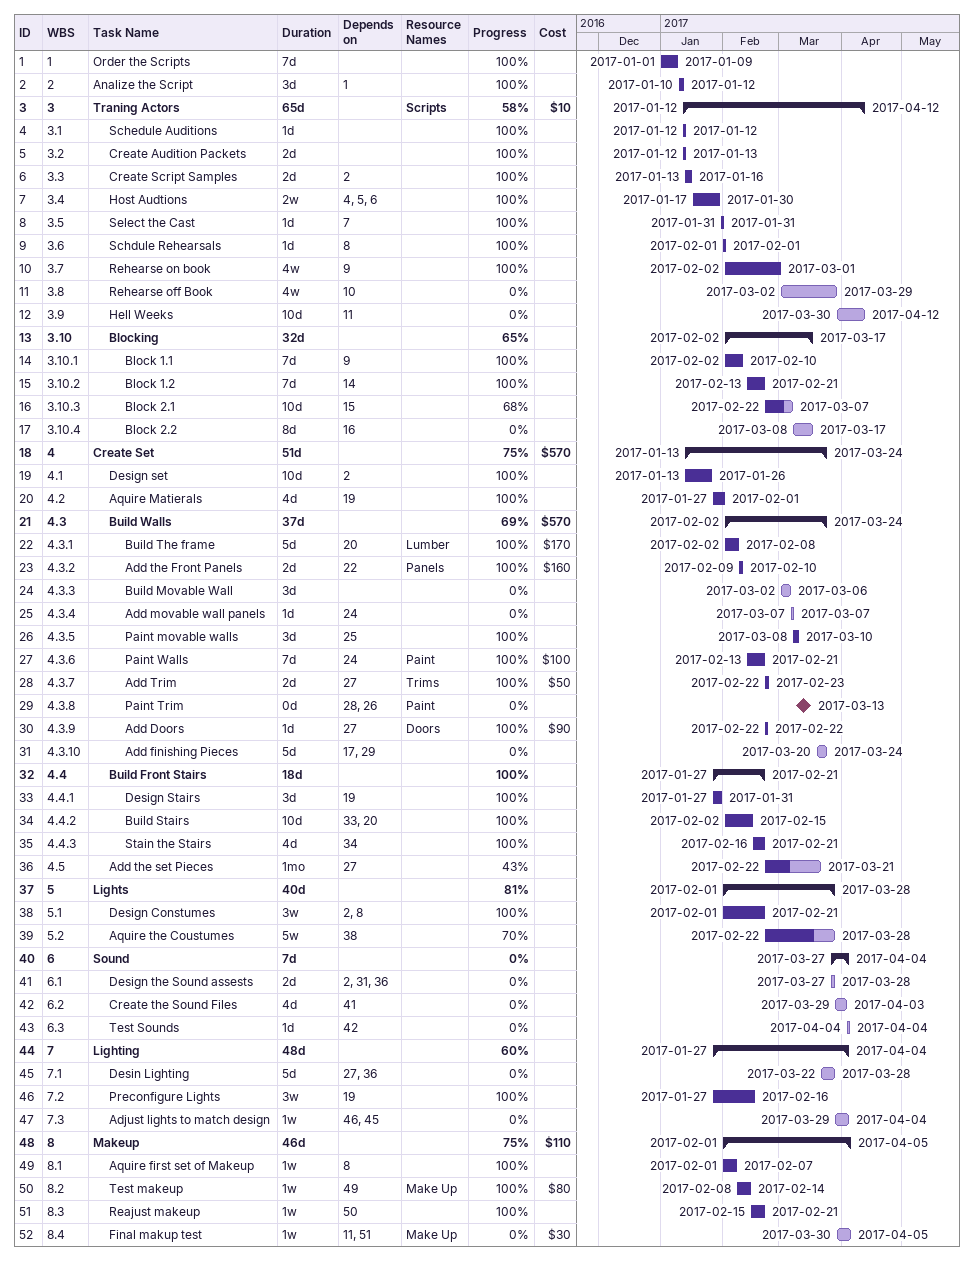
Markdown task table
| ID | WBS | Task | Duration | Start | Finish | Predecessors | Resources | % complete | Cost ($) |
|---|---|---|---|---|---|---|---|---|---|
| 1 | 1 | Order the Scripts | 7d | 2017-01-01 | 2017-01-09 |  |  | 100 |  |
| 2 | 2 | Analize the Script | 3d | 2017-01-10 | 2017-01-12 | 1 |  | 100 |  |
| 3 | 3 | **Traning Actors** | 65d | 2017-01-12 | 2017-04-12 |  | Scripts | 58 | 10 |
| 4 | 3.1 | Schedule Auditions | 1d | 2017-01-12 | 2017-01-12 |  |  | 100 |  |
| 5 | 3.2 | Create Audition Packets | 2d | 2017-01-12 | 2017-01-13 |  |  | 100 |  |
| 6 | 3.3 | Create Script Samples | 2d | 2017-01-13 | 2017-01-16 | 2 |  | 100 |  |
| 7 | 3.4 | Host Audtions | 2w | 2017-01-17 | 2017-01-30 | 4, 5, 6 |  | 100 |  |
| 8 | 3.5 | Select the Cast | 1d | 2017-01-31 | 2017-01-31 | 7 |  | 100 |  |
| 9 | 3.6 | Schdule Rehearsals | 1d | 2017-02-01 | 2017-02-01 | 8 |  | 100 |  |
| 10 | 3.7 | Rehearse on book | 4w | 2017-02-02 | 2017-03-01 | 9 |  | 100 |  |
| 11 | 3.8 | Rehearse off Book | 4w | 2017-03-02 | 2017-03-29 | 10 |  | 0 |  |
| 12 | 3.9 | Hell Weeks | 10d | 2017-03-30 | 2017-04-12 | 11 |  | 0 |  |
| 13 | 3.10 | **Blocking** | 32d | 2017-02-02 | 2017-03-17 |  |  | 65 |  |
| 14 | 3.10.1 | Block 1.1 | 7d | 2017-02-02 | 2017-02-10 | 9 |  | 100 |  |
| 15 | 3.10.2 | Block 1.2 | 7d | 2017-02-13 | 2017-02-21 | 14 |  | 100 |  |
| 16 | 3.10.3 | Block 2.1 | 10d | 2017-02-22 | 2017-03-07 | 15 |  | 68 |  |
| 17 | 3.10.4 | Block 2.2 | 8d | 2017-03-08 | 2017-03-17 | 16 |  | 0 |  |
| 18 | 4 | **Create Set** | 51d | 2017-01-13 | 2017-03-24 |  |  | 75 | 570 |
| 19 | 4.1 | Design set | 10d | 2017-01-13 | 2017-01-26 | 2 |  | 100 |  |
| 20 | 4.2 | Aquire Matierals | 4d | 2017-01-27 | 2017-02-01 | 19 |  | 100 |  |
| 21 | 4.3 | **Build Walls** | 37d | 2017-02-02 | 2017-03-24 |  |  | 69 | 570 |
| 22 | 4.3.1 | Build The frame | 5d | 2017-02-02 | 2017-02-08 | 20 | Lumber | 100 | 170 |
| 23 | 4.3.2 | Add the Front Panels | 2d | 2017-02-09 | 2017-02-10 | 22 | Panels | 100 | 160 |
| 24 | 4.3.3 | Build Movable Wall | 3d | 2017-03-02 | 2017-03-06 |  |  | 0 |  |
| 25 | 4.3.4 | Add movable wall panels | 1d | 2017-03-07 | 2017-03-07 | 24 |  | 0 |  |
| 26 | 4.3.5 | Paint movable walls | 3d | 2017-03-08 | 2017-03-10 | 25 |  | 100 |  |
| 27 | 4.3.6 | Paint Walls | 7d | 2017-02-13 | 2017-02-21 | 24 | Paint | 100 | 100 |
| 28 | 4.3.7 | Add Trim | 2d | 2017-02-22 | 2017-02-23 | 27 | Trims | 100 | 50 |
| 29 | 4.3.8 | Paint Trim | 0d | 2017-03-13 | 2017-03-13 | 28, 26 | Paint | 0 |  |
| 30 | 4.3.9 | Add Doors | 1d | 2017-02-22 | 2017-02-22 | 27 | Doors | 100 | 90 |
| 31 | 4.3.10 | Add finishing Pieces | 5d | 2017-03-20 | 2017-03-24 | 17, 29 |  | 0 |  |
| 32 | 4.4 | **Build Front Stairs** | 18d | 2017-01-27 | 2017-02-21 |  |  | 100 |  |
| 33 | 4.4.1 | Design Stairs | 3d | 2017-01-27 | 2017-01-31 | 19 |  | 100 |  |
| 34 | 4.4.2 | Build Stairs | 10d | 2017-02-02 | 2017-02-15 | 33, 20 |  | 100 |  |
| 35 | 4.4.3 | Stain the Stairs | 4d | 2017-02-16 | 2017-02-21 | 34 |  | 100 |  |
| 36 | 4.5 | Add the set Pieces | 1mo | 2017-02-22 | 2017-03-21 | 27 |  | 43 |  |
| 37 | 5 | **Lights** | 40d | 2017-02-01 | 2017-03-28 |  |  | 81 |  |
| 38 | 5.1 | Design Constumes | 3w | 2017-02-01 | 2017-02-21 | 2, 8 |  | 100 |  |
| 39 | 5.2 | Aquire the Coustumes | 5w | 2017-02-22 | 2017-03-28 | 38 |  | 70 |  |
| 40 | 6 | **Sound** | 7d | 2017-03-27 | 2017-04-04 |  |  | 0 |  |
| 41 | 6.1 | Design the Sound assests | 2d | 2017-03-27 | 2017-03-28 | 2, 31, 36 |  | 0 |  |
| 42 | 6.2 | Create the Sound Files | 4d | 2017-03-29 | 2017-04-03 | 41 |  | 0 |  |
| 43 | 6.3 | Test Sounds | 1d | 2017-04-04 | 2017-04-04 | 42 |  | 0 |  |
| 44 | 7 | **Lighting** | 48d | 2017-01-27 | 2017-04-04 |  |  | 60 |  |
| 45 | 7.1 | Desin Lighting | 5d | 2017-03-22 | 2017-03-28 | 27, 36 |  | 0 |  |
| 46 | 7.2 | Preconfigure Lights | 3w | 2017-01-27 | 2017-02-16 | 19 |  | 100 |  |
| 47 | 7.3 | Adjust lights to match design | 1w | 2017-03-29 | 2017-04-04 | 46, 45 |  | 0 |  |
| 48 | 8 | **Makeup** | 46d | 2017-02-01 | 2017-04-05 |  |  | 75 | 110 |
| 49 | 8.1 | Aquire first set of Makeup | 1w | 2017-02-01 | 2017-02-07 | 8 |  | 100 |  |
| 50 | 8.2 | Test makeup | 1w | 2017-02-08 | 2017-02-14 | 49 | Make Up | 100 | 80 |
| 51 | 8.3 | Reajust makeup | 1w | 2017-02-15 | 2017-02-21 | 50 |  | 100 |  |
| 52 | 8.4 | Final makup test | 1w | 2017-03-30 | 2017-04-05 | 11, 51 | Make Up | 0 | 30 |
